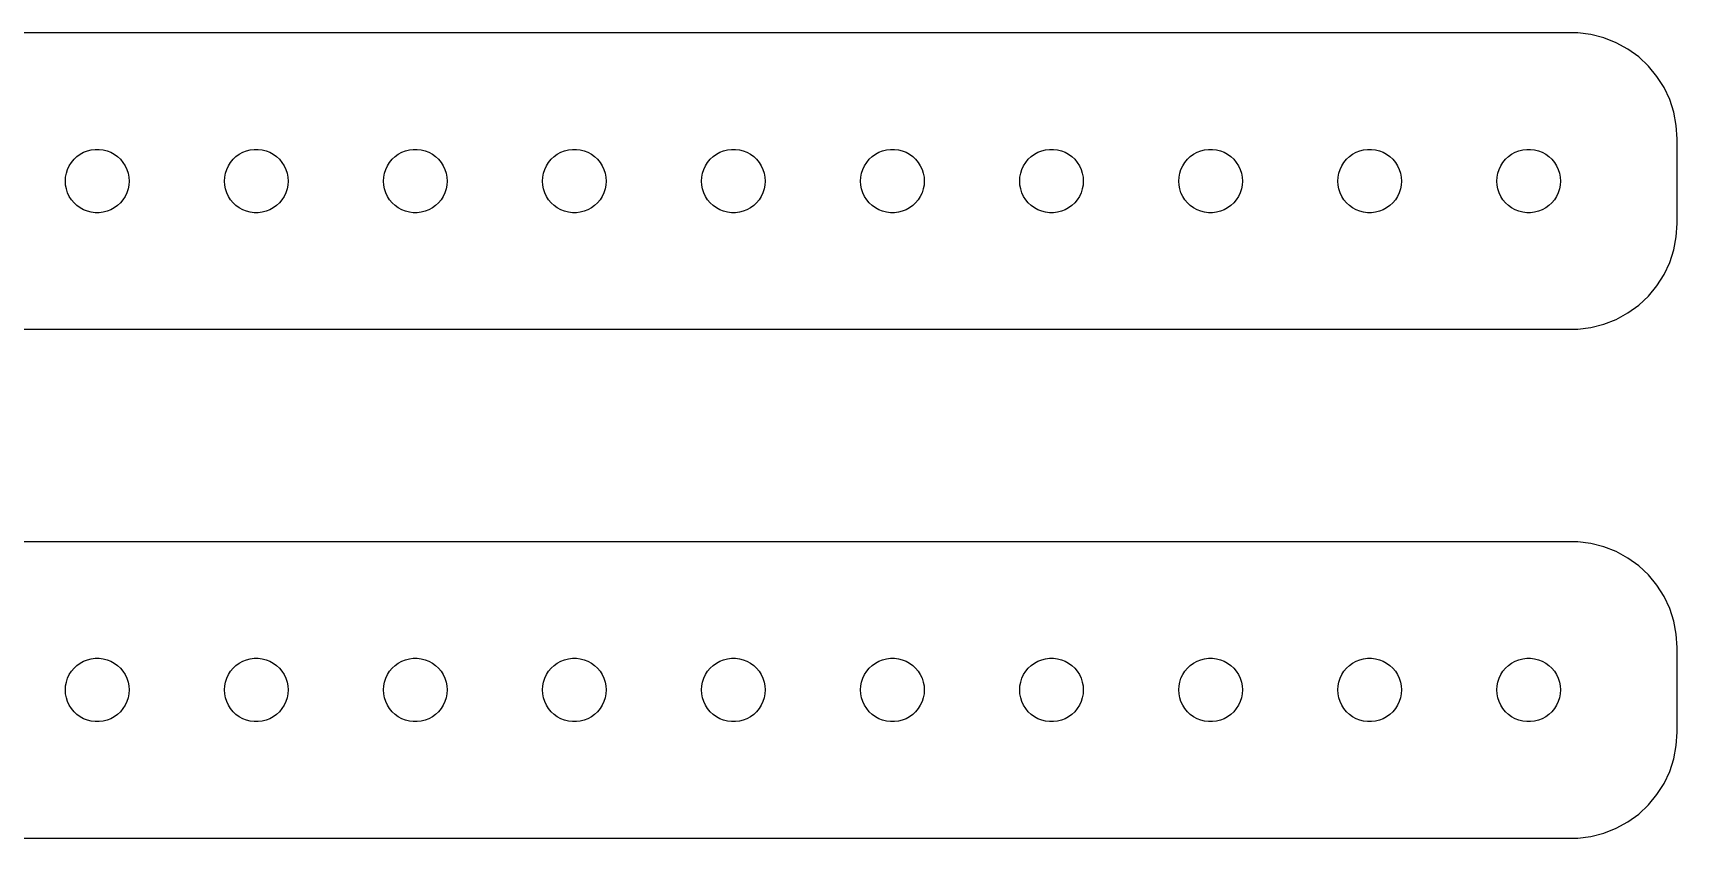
# Model space of a CAD drawing. Header units: metres. Extents: x -150 to 150, y 65 to 151.
# Drawn here: x 72 to 149.5, y 65 to 103 of the extents above; entities that cross this region are included whole.
import ezdxf

# ---------------------------------------------------------------- set-up
doc = ezdxf.new("R2010")
doc.units = ezdxf.units.M

msp = doc.modelspace()

# ---------------------------------------------------------------- linework, layer by layer
for p, q in [((144.814, 102.99), (-144.814, 102.99)), ((145.437, 102.911), (144.814, 102.99)), ((146.045, 102.755), (145.437, 102.911)), ((146.629, 102.524), (146.045, 102.755)), ((147.179, 102.222), (146.629, 102.524)), ((147.687, 101.853), (147.179, 102.222)), ((148.145, 101.423), (147.687, 101.853)), ((148.545, 100.939), (148.145, 101.423)), ((148.882, 100.409), (148.545, 100.939)), ((149.149, 99.8406), (148.882, 100.409)), ((149.343, 99.2434), (149.149, 99.8406)), ((149.461, 98.6267), (149.343, 99.2434)), ((149.5, 98), (149.461, 98.6267)), ((149.5, 94), (149.5, 98)), ((73.7865, 96.8817), (73.9065, 97.0268)), ((73.9065, 97.0268), (74.0439, 97.1558)), ((74.0439, 97.1558), (74.1963, 97.2665)), ((74.1963, 97.2665), (74.3613, 97.3572)), ((74.3613, 97.3572), (74.5365, 97.4266)), ((74.5365, 97.4266), (74.7189, 97.4734)), ((74.7189, 97.4734), (74.9058, 97.497)), ((74.9058, 97.497), (75.0942, 97.497)), ((75.0942, 97.497), (75.2811, 97.4734)), ((75.2811, 97.4734), (75.4635, 97.4266)), ((75.4635, 97.4266), (75.6387, 97.3572)), ((75.6387, 97.3572), (75.8037, 97.2665)), ((75.8037, 97.2665), (75.9561, 97.1558)), ((75.9561, 97.1558), (76.0934, 97.0268)), ((76.0934, 97.0268), (76.2135, 96.8817)), ((81.2865, 96.8817), (81.4065, 97.0268)), ((81.4065, 97.0268), (81.5439, 97.1558)), ((81.5439, 97.1558), (81.6963, 97.2665)), ((81.6963, 97.2665), (81.8613, 97.3572)), ((81.8613, 97.3572), (82.0365, 97.4266)), ((82.0365, 97.4266), (82.2189, 97.4734)), ((82.2189, 97.4734), (82.4058, 97.497)), ((82.4058, 97.497), (82.5942, 97.497)), ((82.5942, 97.497), (82.7811, 97.4734)), ((82.7811, 97.4734), (82.9635, 97.4266)), ((82.9635, 97.4266), (83.1387, 97.3572)), ((83.1387, 97.3572), (83.3037, 97.2665)), ((83.3037, 97.2665), (83.4561, 97.1558)), ((83.4561, 97.1558), (83.5934, 97.0268)), ((83.5934, 97.0268), (83.7135, 96.8817)), ((88.7865, 96.8817), (88.9065, 97.0268)), ((88.9065, 97.0268), (89.0439, 97.1558)), ((89.0439, 97.1558), (89.1963, 97.2665)), ((89.1963, 97.2665), (89.3613, 97.3572)), ((89.3613, 97.3572), (89.5365, 97.4266)), ((89.5365, 97.4266), (89.7189, 97.4734)), ((89.7189, 97.4734), (89.9058, 97.497)), ((89.9058, 97.497), (90.0942, 97.497)), ((90.0942, 97.497), (90.2811, 97.4734)), ((90.2811, 97.4734), (90.4635, 97.4266)), ((90.4635, 97.4266), (90.6387, 97.3572)), ((90.6387, 97.3572), (90.8037, 97.2665)), ((90.8037, 97.2665), (90.9561, 97.1558)), ((90.9561, 97.1558), (91.0934, 97.0268)), ((91.0934, 97.0268), (91.2135, 96.8817)), ((96.2865, 96.8817), (96.4065, 97.0268)), ((96.4065, 97.0268), (96.5439, 97.1558)), ((96.5439, 97.1558), (96.6963, 97.2665)), ((96.6963, 97.2665), (96.8613, 97.3572)), ((96.8613, 97.3572), (97.0365, 97.4266)), ((97.0365, 97.4266), (97.2189, 97.4734)), ((97.2189, 97.4734), (97.4058, 97.497)), ((97.4058, 97.497), (97.5942, 97.497)), ((97.5942, 97.497), (97.7811, 97.4734)), ((97.7811, 97.4734), (97.9635, 97.4266)), ((97.9635, 97.4266), (98.1387, 97.3572)), ((98.1387, 97.3572), (98.3037, 97.2665)), ((98.3037, 97.2665), (98.4561, 97.1558)), ((98.4561, 97.1558), (98.5934, 97.0268)), ((98.5934, 97.0268), (98.7135, 96.8817)), ((103.786, 96.8817), (103.907, 97.0268)), ((103.907, 97.0268), (104.044, 97.1558)), ((104.044, 97.1558), (104.196, 97.2665)), ((104.196, 97.2665), (104.361, 97.3572)), ((104.361, 97.3572), (104.536, 97.4266)), ((104.536, 97.4266), (104.719, 97.4734)), ((104.719, 97.4734), (104.906, 97.497)), ((104.906, 97.497), (105.094, 97.497)), ((105.094, 97.497), (105.281, 97.4734)), ((105.281, 97.4734), (105.464, 97.4266)), ((105.464, 97.4266), (105.639, 97.3572)), ((105.639, 97.3572), (105.804, 97.2665)), ((105.804, 97.2665), (105.956, 97.1558)), ((105.956, 97.1558), (106.093, 97.0268)), ((106.093, 97.0268), (106.214, 96.8817)), ((111.286, 96.8817), (111.407, 97.0268)), ((111.407, 97.0268), (111.544, 97.1558)), ((111.544, 97.1558), (111.696, 97.2665)), ((111.696, 97.2665), (111.861, 97.3572)), ((111.861, 97.3572), (112.036, 97.4266)), ((112.036, 97.4266), (112.219, 97.4734)), ((112.219, 97.4734), (112.406, 97.497)), ((112.406, 97.497), (112.594, 97.497)), ((112.594, 97.497), (112.781, 97.4734)), ((112.781, 97.4734), (112.964, 97.4266)), ((112.964, 97.4266), (113.139, 97.3572)), ((113.139, 97.3572), (113.304, 97.2665)), ((113.304, 97.2665), (113.456, 97.1558)), ((113.456, 97.1558), (113.593, 97.0268)), ((113.593, 97.0268), (113.714, 96.8817)), ((118.786, 96.8817), (118.907, 97.0268)), ((118.907, 97.0268), (119.044, 97.1558)), ((119.044, 97.1558), (119.196, 97.2665)), ((119.196, 97.2665), (119.361, 97.3572)), ((119.361, 97.3572), (119.536, 97.4266)), ((119.536, 97.4266), (119.719, 97.4734)), ((119.719, 97.4734), (119.906, 97.497)), ((119.906, 97.497), (120.094, 97.497)), ((120.094, 97.497), (120.281, 97.4734)), ((120.281, 97.4734), (120.464, 97.4266)), ((120.464, 97.4266), (120.639, 97.3572)), ((120.639, 97.3572), (120.804, 97.2665)), ((120.804, 97.2665), (120.956, 97.1558)), ((120.956, 97.1558), (121.093, 97.0268)), ((121.093, 97.0268), (121.214, 96.8817)), ((126.286, 96.8817), (126.407, 97.0268)), ((126.407, 97.0268), (126.544, 97.1558)), ((126.544, 97.1558), (126.696, 97.2665)), ((126.696, 97.2665), (126.861, 97.3572)), ((126.861, 97.3572), (127.036, 97.4266)), ((127.036, 97.4266), (127.219, 97.4734)), ((127.219, 97.4734), (127.406, 97.497)), ((127.406, 97.497), (127.594, 97.497)), ((127.594, 97.497), (127.781, 97.4734)), ((127.781, 97.4734), (127.964, 97.4266)), ((127.964, 97.4266), (128.139, 97.3572)), ((128.139, 97.3572), (128.304, 97.2665)), ((128.304, 97.2665), (128.456, 97.1558)), ((128.456, 97.1558), (128.593, 97.0268)), ((128.593, 97.0268), (128.714, 96.8817)), ((133.786, 96.8817), (133.907, 97.0268)), ((133.907, 97.0268), (134.044, 97.1558)), ((134.044, 97.1558), (134.196, 97.2665)), ((134.196, 97.2665), (134.361, 97.3572)), ((134.361, 97.3572), (134.536, 97.4266)), ((134.536, 97.4266), (134.719, 97.4734)), ((134.719, 97.4734), (134.906, 97.497)), ((134.906, 97.497), (135.094, 97.497)), ((135.094, 97.497), (135.281, 97.4734)), ((135.281, 97.4734), (135.464, 97.4266)), ((135.464, 97.4266), (135.639, 97.3572)), ((135.639, 97.3572), (135.804, 97.2665)), ((135.804, 97.2665), (135.956, 97.1558)), ((135.956, 97.1558), (136.093, 97.0268)), ((136.093, 97.0268), (136.214, 96.8817)), ((141.286, 96.8817), (141.407, 97.0268)), ((141.407, 97.0268), (141.544, 97.1558)), ((141.544, 97.1558), (141.696, 97.2665)), ((141.696, 97.2665), (141.861, 97.3572)), ((141.861, 97.3572), (142.036, 97.4266)), ((142.036, 97.4266), (142.219, 97.4734)), ((142.219, 97.4734), (142.406, 97.497)), ((142.406, 97.497), (142.594, 97.497)), ((142.594, 97.497), (142.781, 97.4734)), ((142.781, 97.4734), (142.964, 97.4266)), ((142.964, 97.4266), (143.139, 97.3572)), ((143.139, 97.3572), (143.304, 97.2665)), ((143.304, 97.2665), (143.456, 97.1558)), ((143.456, 97.1558), (143.593, 97.0268)), ((143.593, 97.0268), (143.714, 96.8817)), ((73.5, 96), (73.5118, 96.188)), ((73.5118, 96.188), (73.5471, 96.373)), ((73.5471, 96.373), (73.6053, 96.5522)), ((73.6053, 96.5522), (73.6855, 96.7226)), ((73.6855, 96.7226), (73.7865, 96.8817)), ((76.2135, 96.8817), (76.3145, 96.7226)), ((76.3145, 96.7226), (76.3947, 96.5522)), ((76.3947, 96.5522), (76.4529, 96.373)), ((76.4529, 96.373), (76.4882, 96.188)), ((76.4882, 96.188), (76.5, 96)), ((81, 96), (81.0118, 96.188)), ((81.0118, 96.188), (81.0471, 96.373)), ((81.0471, 96.373), (81.1053, 96.5522)), ((81.1053, 96.5522), (81.1855, 96.7226)), ((81.1855, 96.7226), (81.2865, 96.8817)), ((83.7135, 96.8817), (83.8145, 96.7226)), ((83.8145, 96.7226), (83.8947, 96.5522)), ((83.8947, 96.5522), (83.9529, 96.373)), ((83.9529, 96.373), (83.9882, 96.188)), ((83.9882, 96.188), (84, 96)), ((88.5, 96), (88.5118, 96.188)), ((88.5118, 96.188), (88.5471, 96.373)), ((88.5471, 96.373), (88.6053, 96.5522)), ((88.6053, 96.5522), (88.6855, 96.7226)), ((88.6855, 96.7226), (88.7865, 96.8817)), ((91.2135, 96.8817), (91.3145, 96.7226)), ((91.3145, 96.7226), (91.3947, 96.5522)), ((91.3947, 96.5522), (91.4529, 96.373)), ((91.4529, 96.373), (91.4882, 96.188)), ((91.4882, 96.188), (91.5, 96)), ((96, 96), (96.0118, 96.188)), ((96.0118, 96.188), (96.0471, 96.373)), ((96.0471, 96.373), (96.1053, 96.5522)), ((96.1053, 96.5522), (96.1855, 96.7226)), ((96.1855, 96.7226), (96.2865, 96.8817)), ((98.7135, 96.8817), (98.8145, 96.7226)), ((98.8145, 96.7226), (98.8947, 96.5522)), ((98.8947, 96.5522), (98.9529, 96.373)), ((98.9529, 96.373), (98.9882, 96.188)), ((98.9882, 96.188), (99, 96)), ((103.5, 96), (103.512, 96.188)), ((103.512, 96.188), (103.547, 96.373)), ((103.547, 96.373), (103.605, 96.5522)), ((103.605, 96.5522), (103.686, 96.7226)), ((103.686, 96.7226), (103.786, 96.8817)), ((106.214, 96.8817), (106.314, 96.7226)), ((106.314, 96.7226), (106.395, 96.5522)), ((106.395, 96.5522), (106.453, 96.373)), ((106.453, 96.373), (106.488, 96.188)), ((106.488, 96.188), (106.5, 96)), ((111, 96), (111.012, 96.188)), ((111.012, 96.188), (111.047, 96.373)), ((111.047, 96.373), (111.105, 96.5522)), ((111.105, 96.5522), (111.186, 96.7226)), ((111.186, 96.7226), (111.286, 96.8817)), ((113.714, 96.8817), (113.814, 96.7226)), ((113.814, 96.7226), (113.895, 96.5522)), ((113.895, 96.5522), (113.953, 96.373)), ((113.953, 96.373), (113.988, 96.188)), ((113.988, 96.188), (114, 96)), ((118.5, 96), (118.512, 96.188)), ((118.512, 96.188), (118.547, 96.373)), ((118.547, 96.373), (118.605, 96.5522)), ((118.605, 96.5522), (118.686, 96.7226)), ((118.686, 96.7226), (118.786, 96.8817)), ((121.214, 96.8817), (121.314, 96.7226)), ((121.314, 96.7226), (121.395, 96.5522)), ((121.395, 96.5522), (121.453, 96.373)), ((121.453, 96.373), (121.488, 96.188)), ((121.488, 96.188), (121.5, 96)), ((126, 96), (126.012, 96.188)), ((126.012, 96.188), (126.047, 96.373)), ((126.047, 96.373), (126.105, 96.5522)), ((126.105, 96.5522), (126.186, 96.7226)), ((126.186, 96.7226), (126.286, 96.8817)), ((128.714, 96.8817), (128.814, 96.7226)), ((128.814, 96.7226), (128.895, 96.5522)), ((128.895, 96.5522), (128.953, 96.373)), ((128.953, 96.373), (128.988, 96.188)), ((128.988, 96.188), (129, 96)), ((133.5, 96), (133.512, 96.188)), ((133.512, 96.188), (133.547, 96.373)), ((133.547, 96.373), (133.605, 96.5522)), ((133.605, 96.5522), (133.686, 96.7226)), ((133.686, 96.7226), (133.786, 96.8817)), ((136.214, 96.8817), (136.314, 96.7226)), ((136.314, 96.7226), (136.395, 96.5522)), ((136.395, 96.5522), (136.453, 96.373)), ((136.453, 96.373), (136.488, 96.188)), ((136.488, 96.188), (136.5, 96)), ((141, 96), (141.012, 96.188)), ((141.012, 96.188), (141.047, 96.373)), ((141.047, 96.373), (141.105, 96.5522)), ((141.105, 96.5522), (141.186, 96.7226)), ((141.186, 96.7226), (141.286, 96.8817)), ((143.714, 96.8817), (143.814, 96.7226)), ((143.814, 96.7226), (143.895, 96.5522)), ((143.895, 96.5522), (143.953, 96.373)), ((143.953, 96.373), (143.988, 96.188)), ((143.988, 96.188), (144, 96)), ((73.5118, 95.812), (73.5, 96)), ((73.5471, 95.627), (73.5118, 95.812)), ((73.6053, 95.4478), (73.5471, 95.627)), ((73.6855, 95.2774), (73.6053, 95.4478)), ((76.3947, 95.4478), (76.3145, 95.2774)), ((76.4529, 95.627), (76.3947, 95.4478)), ((76.4882, 95.812), (76.4529, 95.627)), ((76.5, 96), (76.4882, 95.812)), ((81.0118, 95.812), (81, 96)), ((81.0471, 95.627), (81.0118, 95.812)), ((81.1053, 95.4478), (81.0471, 95.627)), ((81.1855, 95.2774), (81.1053, 95.4478)), ((83.8947, 95.4478), (83.8145, 95.2774)), ((83.9529, 95.627), (83.8947, 95.4478)), ((83.9882, 95.812), (83.9529, 95.627)), ((84, 96), (83.9882, 95.812)), ((88.5118, 95.812), (88.5, 96)), ((88.5471, 95.627), (88.5118, 95.812)), ((88.6053, 95.4478), (88.5471, 95.627)), ((88.6855, 95.2774), (88.6053, 95.4478)), ((91.3947, 95.4478), (91.3145, 95.2774)), ((91.4529, 95.627), (91.3947, 95.4478)), ((91.4882, 95.812), (91.4529, 95.627)), ((91.5, 96), (91.4882, 95.812)), ((96.0118, 95.812), (96, 96)), ((96.0471, 95.627), (96.0118, 95.812)), ((96.1053, 95.4478), (96.0471, 95.627)), ((96.1855, 95.2774), (96.1053, 95.4478)), ((98.8947, 95.4478), (98.8145, 95.2774)), ((98.9529, 95.627), (98.8947, 95.4478)), ((98.9882, 95.812), (98.9529, 95.627)), ((99, 96), (98.9882, 95.812)), ((103.512, 95.812), (103.5, 96)), ((103.547, 95.627), (103.512, 95.812)), ((103.605, 95.4478), (103.547, 95.627)), ((103.686, 95.2774), (103.605, 95.4478)), ((106.395, 95.4478), (106.314, 95.2774)), ((106.453, 95.627), (106.395, 95.4478)), ((106.488, 95.812), (106.453, 95.627)), ((106.5, 96), (106.488, 95.812)), ((111.012, 95.812), (111, 96)), ((111.047, 95.627), (111.012, 95.812)), ((111.105, 95.4478), (111.047, 95.627)), ((111.186, 95.2774), (111.105, 95.4478)), ((113.895, 95.4478), (113.814, 95.2774)), ((113.953, 95.627), (113.895, 95.4478)), ((113.988, 95.812), (113.953, 95.627)), ((114, 96), (113.988, 95.812)), ((118.512, 95.812), (118.5, 96)), ((118.547, 95.627), (118.512, 95.812)), ((118.605, 95.4478), (118.547, 95.627)), ((118.686, 95.2774), (118.605, 95.4478)), ((121.395, 95.4478), (121.314, 95.2774)), ((121.453, 95.627), (121.395, 95.4478)), ((121.488, 95.812), (121.453, 95.627)), ((121.5, 96), (121.488, 95.812)), ((126.012, 95.812), (126, 96)), ((126.047, 95.627), (126.012, 95.812)), ((126.105, 95.4478), (126.047, 95.627)), ((126.186, 95.2774), (126.105, 95.4478)), ((128.895, 95.4478), (128.814, 95.2774)), ((128.953, 95.627), (128.895, 95.4478)), ((128.988, 95.812), (128.953, 95.627)), ((129, 96), (128.988, 95.812)), ((133.512, 95.812), (133.5, 96)), ((133.547, 95.627), (133.512, 95.812)), ((133.605, 95.4478), (133.547, 95.627)), ((133.686, 95.2774), (133.605, 95.4478)), ((136.395, 95.4478), (136.314, 95.2774)), ((136.453, 95.627), (136.395, 95.4478)), ((136.488, 95.812), (136.453, 95.627)), ((136.5, 96), (136.488, 95.812)), ((141.012, 95.812), (141, 96)), ((141.047, 95.627), (141.012, 95.812)), ((141.105, 95.4478), (141.047, 95.627)), ((141.186, 95.2774), (141.105, 95.4478)), ((143.895, 95.4478), (143.814, 95.2774)), ((143.953, 95.627), (143.895, 95.4478)), ((143.988, 95.812), (143.953, 95.627)), ((144, 96), (143.988, 95.812)), ((73.7865, 95.1183), (73.6855, 95.2774)), ((73.9065, 94.9732), (73.7865, 95.1183)), ((74.0439, 94.8442), (73.9065, 94.9732)), ((74.1963, 94.7335), (74.0439, 94.8442)), ((74.3613, 94.6428), (74.1963, 94.7335)), ((74.5365, 94.5734), (74.3613, 94.6428)), ((75.6387, 94.6428), (75.4635, 94.5734)), ((75.8037, 94.7335), (75.6387, 94.6428)), ((75.9561, 94.8442), (75.8037, 94.7335)), ((76.0934, 94.9732), (75.9561, 94.8442)), ((76.2135, 95.1183), (76.0934, 94.9732)), ((76.3145, 95.2774), (76.2135, 95.1183)), ((81.2865, 95.1183), (81.1855, 95.2774)), ((81.4065, 94.9732), (81.2865, 95.1183)), ((81.5439, 94.8442), (81.4065, 94.9732)), ((81.6963, 94.7335), (81.5439, 94.8442)), ((81.8613, 94.6428), (81.6963, 94.7335)), ((82.0365, 94.5734), (81.8613, 94.6428)), ((83.1387, 94.6428), (82.9635, 94.5734)), ((83.3037, 94.7335), (83.1387, 94.6428)), ((83.4561, 94.8442), (83.3037, 94.7335)), ((83.5934, 94.9732), (83.4561, 94.8442)), ((83.7135, 95.1183), (83.5934, 94.9732)), ((83.8145, 95.2774), (83.7135, 95.1183)), ((88.7865, 95.1183), (88.6855, 95.2774)), ((88.9065, 94.9732), (88.7865, 95.1183)), ((89.0439, 94.8442), (88.9065, 94.9732)), ((89.1963, 94.7335), (89.0439, 94.8442)), ((89.3613, 94.6428), (89.1963, 94.7335)), ((89.5365, 94.5734), (89.3613, 94.6428)), ((90.6387, 94.6428), (90.4635, 94.5734)), ((90.8037, 94.7335), (90.6387, 94.6428)), ((90.9561, 94.8442), (90.8037, 94.7335)), ((91.0934, 94.9732), (90.9561, 94.8442)), ((91.2135, 95.1183), (91.0934, 94.9732)), ((91.3145, 95.2774), (91.2135, 95.1183)), ((96.2865, 95.1183), (96.1855, 95.2774)), ((96.4065, 94.9732), (96.2865, 95.1183)), ((96.5439, 94.8442), (96.4065, 94.9732)), ((96.6963, 94.7335), (96.5439, 94.8442)), ((96.8613, 94.6428), (96.6963, 94.7335)), ((97.0365, 94.5734), (96.8613, 94.6428)), ((98.1387, 94.6428), (97.9635, 94.5734)), ((98.3037, 94.7335), (98.1387, 94.6428)), ((98.4561, 94.8442), (98.3037, 94.7335)), ((98.5934, 94.9732), (98.4561, 94.8442)), ((98.7135, 95.1183), (98.5934, 94.9732)), ((98.8145, 95.2774), (98.7135, 95.1183)), ((103.786, 95.1183), (103.686, 95.2774)), ((103.907, 94.9732), (103.786, 95.1183)), ((104.044, 94.8442), (103.907, 94.9732)), ((104.196, 94.7335), (104.044, 94.8442)), ((104.361, 94.6428), (104.196, 94.7335)), ((104.536, 94.5734), (104.361, 94.6428)), ((105.639, 94.6428), (105.464, 94.5734)), ((105.804, 94.7335), (105.639, 94.6428)), ((105.956, 94.8442), (105.804, 94.7335)), ((106.093, 94.9732), (105.956, 94.8442)), ((106.214, 95.1183), (106.093, 94.9732)), ((106.314, 95.2774), (106.214, 95.1183)), ((111.286, 95.1183), (111.186, 95.2774)), ((111.407, 94.9732), (111.286, 95.1183)), ((111.544, 94.8442), (111.407, 94.9732)), ((111.696, 94.7335), (111.544, 94.8442)), ((111.861, 94.6428), (111.696, 94.7335)), ((112.036, 94.5734), (111.861, 94.6428)), ((113.139, 94.6428), (112.964, 94.5734)), ((113.304, 94.7335), (113.139, 94.6428)), ((113.456, 94.8442), (113.304, 94.7335)), ((113.593, 94.9732), (113.456, 94.8442)), ((113.714, 95.1183), (113.593, 94.9732)), ((113.814, 95.2774), (113.714, 95.1183)), ((118.786, 95.1183), (118.686, 95.2774)), ((118.907, 94.9732), (118.786, 95.1183)), ((119.044, 94.8442), (118.907, 94.9732)), ((119.196, 94.7335), (119.044, 94.8442)), ((119.361, 94.6428), (119.196, 94.7335)), ((119.536, 94.5734), (119.361, 94.6428)), ((120.639, 94.6428), (120.464, 94.5734)), ((120.804, 94.7335), (120.639, 94.6428)), ((120.956, 94.8442), (120.804, 94.7335)), ((121.093, 94.9732), (120.956, 94.8442)), ((121.214, 95.1183), (121.093, 94.9732)), ((121.314, 95.2774), (121.214, 95.1183)), ((126.286, 95.1183), (126.186, 95.2774)), ((126.407, 94.9732), (126.286, 95.1183)), ((126.544, 94.8442), (126.407, 94.9732)), ((126.696, 94.7335), (126.544, 94.8442)), ((126.861, 94.6428), (126.696, 94.7335)), ((127.036, 94.5734), (126.861, 94.6428)), ((128.139, 94.6428), (127.964, 94.5734)), ((128.304, 94.7335), (128.139, 94.6428)), ((128.456, 94.8442), (128.304, 94.7335)), ((128.593, 94.9732), (128.456, 94.8442)), ((128.714, 95.1183), (128.593, 94.9732)), ((128.814, 95.2774), (128.714, 95.1183)), ((133.786, 95.1183), (133.686, 95.2774)), ((133.907, 94.9732), (133.786, 95.1183)), ((134.044, 94.8442), (133.907, 94.9732)), ((134.196, 94.7335), (134.044, 94.8442)), ((134.361, 94.6428), (134.196, 94.7335)), ((134.536, 94.5734), (134.361, 94.6428)), ((135.639, 94.6428), (135.464, 94.5734)), ((135.804, 94.7335), (135.639, 94.6428)), ((135.956, 94.8442), (135.804, 94.7335)), ((136.093, 94.9732), (135.956, 94.8442)), ((136.214, 95.1183), (136.093, 94.9732)), ((136.314, 95.2774), (136.214, 95.1183)), ((141.286, 95.1183), (141.186, 95.2774)), ((141.407, 94.9732), (141.286, 95.1183)), ((141.544, 94.8442), (141.407, 94.9732)), ((141.696, 94.7335), (141.544, 94.8442)), ((141.861, 94.6428), (141.696, 94.7335)), ((142.036, 94.5734), (141.861, 94.6428)), ((143.139, 94.6428), (142.964, 94.5734)), ((143.304, 94.7335), (143.139, 94.6428)), ((143.456, 94.8442), (143.304, 94.7335)), ((143.593, 94.9732), (143.456, 94.8442)), ((143.714, 95.1183), (143.593, 94.9732)), ((143.814, 95.2774), (143.714, 95.1183)), ((74.7189, 94.5266), (74.5365, 94.5734)), ((74.9058, 94.503), (74.7189, 94.5266)), ((75.0942, 94.503), (74.9058, 94.503)), ((75.2811, 94.5266), (75.0942, 94.503)), ((75.4635, 94.5734), (75.2811, 94.5266)), ((82.2189, 94.5266), (82.0365, 94.5734)), ((82.4058, 94.503), (82.2189, 94.5266)), ((82.5942, 94.503), (82.4058, 94.503)), ((82.7811, 94.5266), (82.5942, 94.503)), ((82.9635, 94.5734), (82.7811, 94.5266)), ((89.7189, 94.5266), (89.5365, 94.5734)), ((89.9058, 94.503), (89.7189, 94.5266)), ((90.0942, 94.503), (89.9058, 94.503)), ((90.2811, 94.5266), (90.0942, 94.503)), ((90.4635, 94.5734), (90.2811, 94.5266)), ((97.2189, 94.5266), (97.0365, 94.5734)), ((97.4058, 94.503), (97.2189, 94.5266)), ((97.5942, 94.503), (97.4058, 94.503)), ((97.7811, 94.5266), (97.5942, 94.503)), ((97.9635, 94.5734), (97.7811, 94.5266)), ((104.719, 94.5266), (104.536, 94.5734)), ((104.906, 94.503), (104.719, 94.5266)), ((105.094, 94.503), (104.906, 94.503)), ((105.281, 94.5266), (105.094, 94.503)), ((105.464, 94.5734), (105.281, 94.5266)), ((112.219, 94.5266), (112.036, 94.5734)), ((112.406, 94.503), (112.219, 94.5266)), ((112.594, 94.503), (112.406, 94.503)), ((112.781, 94.5266), (112.594, 94.503)), ((112.964, 94.5734), (112.781, 94.5266)), ((119.719, 94.5266), (119.536, 94.5734)), ((119.906, 94.503), (119.719, 94.5266)), ((120.094, 94.503), (119.906, 94.503)), ((120.281, 94.5266), (120.094, 94.503)), ((120.464, 94.5734), (120.281, 94.5266)), ((127.219, 94.5266), (127.036, 94.5734)), ((127.406, 94.503), (127.219, 94.5266)), ((127.594, 94.503), (127.406, 94.503)), ((127.781, 94.5266), (127.594, 94.503)), ((127.964, 94.5734), (127.781, 94.5266)), ((134.719, 94.5266), (134.536, 94.5734)), ((134.906, 94.503), (134.719, 94.5266)), ((135.094, 94.503), (134.906, 94.503)), ((135.281, 94.5266), (135.094, 94.503)), ((135.464, 94.5734), (135.281, 94.5266)), ((142.219, 94.5266), (142.036, 94.5734)), ((142.406, 94.503), (142.219, 94.5266)), ((142.594, 94.503), (142.406, 94.503)), ((142.781, 94.5266), (142.594, 94.503)), ((142.964, 94.5734), (142.781, 94.5266)), ((149.461, 93.3733), (149.5, 94)), ((149.343, 92.7566), (149.461, 93.3733)), ((149.149, 92.1594), (149.343, 92.7566)), ((148.545, 91.0611), (148.882, 91.5912)), ((148.882, 91.5912), (149.149, 92.1594)), ((148.145, 90.5773), (148.545, 91.0611)), ((147.179, 89.7784), (147.687, 90.1474)), ((147.687, 90.1474), (148.145, 90.5773)), ((145.437, 89.0886), (146.045, 89.2447)), ((146.045, 89.2447), (146.629, 89.4759)), ((146.629, 89.4759), (147.179, 89.7784)), ((-144.814, 89.0099), (144.814, 89.0099)), ((144.814, 89.0099), (145.437, 89.0886)), ((144.814, 78.9901), (-144.814, 78.9901)), ((145.437, 78.9114), (144.814, 78.9901)), ((146.045, 78.7553), (145.437, 78.9114)), ((146.629, 78.5241), (146.045, 78.7553)), ((147.179, 78.2216), (146.629, 78.5241)), ((147.687, 77.8526), (147.179, 78.2216)), ((148.145, 77.4227), (147.687, 77.8526)), ((148.545, 76.9389), (148.145, 77.4227)), ((148.882, 76.4088), (148.545, 76.9389)), ((149.149, 75.8406), (148.882, 76.4088)), ((149.343, 75.2434), (149.149, 75.8406)), ((149.461, 74.6267), (149.343, 75.2434)), ((149.5, 74), (149.461, 74.6267)), ((149.5, 70), (149.5, 74)), ((73.6855, 72.7226), (73.7865, 72.8817)), ((73.7865, 72.8817), (73.9065, 73.0268)), ((73.9065, 73.0268), (74.0439, 73.1558)), ((74.0439, 73.1558), (74.1963, 73.2665)), ((74.1963, 73.2665), (74.3613, 73.3572)), ((74.3613, 73.3572), (74.5365, 73.4266)), ((74.5365, 73.4266), (74.7189, 73.4734)), ((74.7189, 73.4734), (74.9058, 73.497)), ((74.9058, 73.497), (75.0942, 73.497)), ((75.0942, 73.497), (75.2811, 73.4734)), ((75.2811, 73.4734), (75.4635, 73.4266)), ((75.4635, 73.4266), (75.6387, 73.3572)), ((75.6387, 73.3572), (75.8037, 73.2665)), ((75.8037, 73.2665), (75.9561, 73.1558)), ((75.9561, 73.1558), (76.0934, 73.0268)), ((76.0934, 73.0268), (76.2135, 72.8817)), ((76.2135, 72.8817), (76.3145, 72.7226)), ((81.1855, 72.7226), (81.2865, 72.8817)), ((81.2865, 72.8817), (81.4065, 73.0268)), ((81.4065, 73.0268), (81.5439, 73.1558)), ((81.5439, 73.1558), (81.6963, 73.2665)), ((81.6963, 73.2665), (81.8613, 73.3572)), ((81.8613, 73.3572), (82.0365, 73.4266)), ((82.0365, 73.4266), (82.2189, 73.4734)), ((82.2189, 73.4734), (82.4058, 73.497)), ((82.4058, 73.497), (82.5942, 73.497)), ((82.5942, 73.497), (82.7811, 73.4734)), ((82.7811, 73.4734), (82.9635, 73.4266)), ((82.9635, 73.4266), (83.1387, 73.3572)), ((83.1387, 73.3572), (83.3037, 73.2665)), ((83.3037, 73.2665), (83.4561, 73.1558)), ((83.4561, 73.1558), (83.5934, 73.0268)), ((83.5934, 73.0268), (83.7135, 72.8817)), ((83.7135, 72.8817), (83.8145, 72.7226)), ((88.6855, 72.7226), (88.7865, 72.8817)), ((88.7865, 72.8817), (88.9065, 73.0268)), ((88.9065, 73.0268), (89.0439, 73.1558)), ((89.0439, 73.1558), (89.1963, 73.2665)), ((89.1963, 73.2665), (89.3613, 73.3572)), ((89.3613, 73.3572), (89.5365, 73.4266)), ((89.5365, 73.4266), (89.7189, 73.4734)), ((89.7189, 73.4734), (89.9058, 73.497)), ((89.9058, 73.497), (90.0942, 73.497)), ((90.0942, 73.497), (90.2811, 73.4734)), ((90.2811, 73.4734), (90.4635, 73.4266)), ((90.4635, 73.4266), (90.6387, 73.3572)), ((90.6387, 73.3572), (90.8037, 73.2665)), ((90.8037, 73.2665), (90.9561, 73.1558)), ((90.9561, 73.1558), (91.0934, 73.0268)), ((91.0934, 73.0268), (91.2135, 72.8817)), ((91.2135, 72.8817), (91.3145, 72.7226)), ((96.1855, 72.7226), (96.2865, 72.8817)), ((96.2865, 72.8817), (96.4065, 73.0268)), ((96.4065, 73.0268), (96.5439, 73.1558)), ((96.5439, 73.1558), (96.6963, 73.2665)), ((96.6963, 73.2665), (96.8613, 73.3572)), ((96.8613, 73.3572), (97.0365, 73.4266)), ((97.0365, 73.4266), (97.2189, 73.4734)), ((97.2189, 73.4734), (97.4058, 73.497)), ((97.4058, 73.497), (97.5942, 73.497)), ((97.5942, 73.497), (97.7811, 73.4734)), ((97.7811, 73.4734), (97.9635, 73.4266)), ((97.9635, 73.4266), (98.1387, 73.3572)), ((98.1387, 73.3572), (98.3037, 73.2665)), ((98.3037, 73.2665), (98.4561, 73.1558)), ((98.4561, 73.1558), (98.5934, 73.0268)), ((98.5934, 73.0268), (98.7135, 72.8817)), ((98.7135, 72.8817), (98.8145, 72.7226)), ((103.686, 72.7226), (103.786, 72.8817)), ((103.786, 72.8817), (103.907, 73.0268)), ((103.907, 73.0268), (104.044, 73.1558)), ((104.044, 73.1558), (104.196, 73.2665)), ((104.196, 73.2665), (104.361, 73.3572)), ((104.361, 73.3572), (104.536, 73.4266)), ((104.536, 73.4266), (104.719, 73.4734)), ((104.719, 73.4734), (104.906, 73.497)), ((104.906, 73.497), (105.094, 73.497)), ((105.094, 73.497), (105.281, 73.4734)), ((105.281, 73.4734), (105.464, 73.4266)), ((105.464, 73.4266), (105.639, 73.3572)), ((105.639, 73.3572), (105.804, 73.2665)), ((105.804, 73.2665), (105.956, 73.1558)), ((105.956, 73.1558), (106.093, 73.0268)), ((106.093, 73.0268), (106.214, 72.8817)), ((106.214, 72.8817), (106.314, 72.7226)), ((111.186, 72.7226), (111.286, 72.8817)), ((111.286, 72.8817), (111.407, 73.0268)), ((111.407, 73.0268), (111.544, 73.1558)), ((111.544, 73.1558), (111.696, 73.2665)), ((111.696, 73.2665), (111.861, 73.3572)), ((111.861, 73.3572), (112.036, 73.4266)), ((112.036, 73.4266), (112.219, 73.4734)), ((112.219, 73.4734), (112.406, 73.497)), ((112.406, 73.497), (112.594, 73.497)), ((112.594, 73.497), (112.781, 73.4734)), ((112.781, 73.4734), (112.964, 73.4266)), ((112.964, 73.4266), (113.139, 73.3572)), ((113.139, 73.3572), (113.304, 73.2665)), ((113.304, 73.2665), (113.456, 73.1558)), ((113.456, 73.1558), (113.593, 73.0268)), ((113.593, 73.0268), (113.714, 72.8817)), ((113.714, 72.8817), (113.814, 72.7226)), ((118.686, 72.7226), (118.786, 72.8817)), ((118.786, 72.8817), (118.907, 73.0268)), ((118.907, 73.0268), (119.044, 73.1558)), ((119.044, 73.1558), (119.196, 73.2665)), ((119.196, 73.2665), (119.361, 73.3572)), ((119.361, 73.3572), (119.536, 73.4266)), ((119.536, 73.4266), (119.719, 73.4734)), ((119.719, 73.4734), (119.906, 73.497)), ((119.906, 73.497), (120.094, 73.497)), ((120.094, 73.497), (120.281, 73.4734)), ((120.281, 73.4734), (120.464, 73.4266)), ((120.464, 73.4266), (120.639, 73.3572)), ((120.639, 73.3572), (120.804, 73.2665)), ((120.804, 73.2665), (120.956, 73.1558)), ((120.956, 73.1558), (121.093, 73.0268)), ((121.093, 73.0268), (121.214, 72.8817)), ((121.214, 72.8817), (121.314, 72.7226)), ((126.186, 72.7226), (126.286, 72.8817)), ((126.286, 72.8817), (126.407, 73.0268)), ((126.407, 73.0268), (126.544, 73.1558)), ((126.544, 73.1558), (126.696, 73.2665)), ((126.696, 73.2665), (126.861, 73.3572)), ((126.861, 73.3572), (127.036, 73.4266)), ((127.036, 73.4266), (127.219, 73.4734)), ((127.219, 73.4734), (127.406, 73.497)), ((127.406, 73.497), (127.594, 73.497)), ((127.594, 73.497), (127.781, 73.4734)), ((127.781, 73.4734), (127.964, 73.4266)), ((127.964, 73.4266), (128.139, 73.3572)), ((128.139, 73.3572), (128.304, 73.2665)), ((128.304, 73.2665), (128.456, 73.1558)), ((128.456, 73.1558), (128.593, 73.0268)), ((128.593, 73.0268), (128.714, 72.8817)), ((128.714, 72.8817), (128.814, 72.7226)), ((133.686, 72.7226), (133.786, 72.8817)), ((133.786, 72.8817), (133.907, 73.0268)), ((133.907, 73.0268), (134.044, 73.1558)), ((134.044, 73.1558), (134.196, 73.2665)), ((134.196, 73.2665), (134.361, 73.3572)), ((134.361, 73.3572), (134.536, 73.4266)), ((134.536, 73.4266), (134.719, 73.4734)), ((134.719, 73.4734), (134.906, 73.497)), ((134.906, 73.497), (135.094, 73.497)), ((135.094, 73.497), (135.281, 73.4734)), ((135.281, 73.4734), (135.464, 73.4266)), ((135.464, 73.4266), (135.639, 73.3572)), ((135.639, 73.3572), (135.804, 73.2665)), ((135.804, 73.2665), (135.956, 73.1558)), ((135.956, 73.1558), (136.093, 73.0268)), ((136.093, 73.0268), (136.214, 72.8817)), ((136.214, 72.8817), (136.314, 72.7226)), ((141.186, 72.7226), (141.286, 72.8817)), ((141.286, 72.8817), (141.407, 73.0268)), ((141.407, 73.0268), (141.544, 73.1558)), ((141.544, 73.1558), (141.696, 73.2665)), ((141.696, 73.2665), (141.861, 73.3572)), ((141.861, 73.3572), (142.036, 73.4266)), ((142.036, 73.4266), (142.219, 73.4734)), ((142.219, 73.4734), (142.406, 73.497)), ((142.406, 73.497), (142.594, 73.497)), ((142.594, 73.497), (142.781, 73.4734)), ((142.781, 73.4734), (142.964, 73.4266)), ((142.964, 73.4266), (143.139, 73.3572)), ((143.139, 73.3572), (143.304, 73.2665)), ((143.304, 73.2665), (143.456, 73.1558)), ((143.456, 73.1558), (143.593, 73.0268)), ((143.593, 73.0268), (143.714, 72.8817)), ((143.714, 72.8817), (143.814, 72.7226)), ((73.5, 72), (73.5118, 72.188)), ((73.5118, 72.188), (73.5471, 72.373)), ((73.5471, 72.373), (73.6053, 72.5522)), ((73.6053, 72.5522), (73.6855, 72.7226)), ((76.3145, 72.7226), (76.3947, 72.5522)), ((76.3947, 72.5522), (76.4529, 72.373)), ((76.4529, 72.373), (76.4882, 72.188)), ((76.4882, 72.188), (76.5, 72)), ((81, 72), (81.0118, 72.188)), ((81.0118, 72.188), (81.0471, 72.373)), ((81.0471, 72.373), (81.1053, 72.5522)), ((81.1053, 72.5522), (81.1855, 72.7226)), ((83.8145, 72.7226), (83.8947, 72.5522)), ((83.8947, 72.5522), (83.9529, 72.373)), ((83.9529, 72.373), (83.9882, 72.188)), ((83.9882, 72.188), (84, 72)), ((88.5, 72), (88.5118, 72.188)), ((88.5118, 72.188), (88.5471, 72.373)), ((88.5471, 72.373), (88.6053, 72.5522)), ((88.6053, 72.5522), (88.6855, 72.7226)), ((91.3145, 72.7226), (91.3947, 72.5522)), ((91.3947, 72.5522), (91.4529, 72.373)), ((91.4529, 72.373), (91.4882, 72.188)), ((91.4882, 72.188), (91.5, 72)), ((96, 72), (96.0118, 72.188)), ((96.0118, 72.188), (96.0471, 72.373)), ((96.0471, 72.373), (96.1053, 72.5522)), ((96.1053, 72.5522), (96.1855, 72.7226)), ((98.8145, 72.7226), (98.8947, 72.5522)), ((98.8947, 72.5522), (98.9529, 72.373)), ((98.9529, 72.373), (98.9882, 72.188)), ((98.9882, 72.188), (99, 72)), ((103.5, 72), (103.512, 72.188)), ((103.512, 72.188), (103.547, 72.373)), ((103.547, 72.373), (103.605, 72.5522)), ((103.605, 72.5522), (103.686, 72.7226)), ((106.314, 72.7226), (106.395, 72.5522)), ((106.395, 72.5522), (106.453, 72.373)), ((106.453, 72.373), (106.488, 72.188)), ((106.488, 72.188), (106.5, 72)), ((111, 72), (111.012, 72.188)), ((111.012, 72.188), (111.047, 72.373)), ((111.047, 72.373), (111.105, 72.5522)), ((111.105, 72.5522), (111.186, 72.7226)), ((113.814, 72.7226), (113.895, 72.5522)), ((113.895, 72.5522), (113.953, 72.373)), ((113.953, 72.373), (113.988, 72.188)), ((113.988, 72.188), (114, 72)), ((118.5, 72), (118.512, 72.188)), ((118.512, 72.188), (118.547, 72.373)), ((118.547, 72.373), (118.605, 72.5522)), ((118.605, 72.5522), (118.686, 72.7226)), ((121.314, 72.7226), (121.395, 72.5522)), ((121.395, 72.5522), (121.453, 72.373)), ((121.453, 72.373), (121.488, 72.188)), ((121.488, 72.188), (121.5, 72)), ((126, 72), (126.012, 72.188)), ((126.012, 72.188), (126.047, 72.373)), ((126.047, 72.373), (126.105, 72.5522)), ((126.105, 72.5522), (126.186, 72.7226)), ((128.814, 72.7226), (128.895, 72.5522)), ((128.895, 72.5522), (128.953, 72.373)), ((128.953, 72.373), (128.988, 72.188)), ((128.988, 72.188), (129, 72)), ((133.5, 72), (133.512, 72.188)), ((133.512, 72.188), (133.547, 72.373)), ((133.547, 72.373), (133.605, 72.5522)), ((133.605, 72.5522), (133.686, 72.7226)), ((136.314, 72.7226), (136.395, 72.5522)), ((136.395, 72.5522), (136.453, 72.373)), ((136.453, 72.373), (136.488, 72.188)), ((136.488, 72.188), (136.5, 72)), ((141, 72), (141.012, 72.188)), ((141.012, 72.188), (141.047, 72.373)), ((141.047, 72.373), (141.105, 72.5522)), ((141.105, 72.5522), (141.186, 72.7226)), ((143.814, 72.7226), (143.895, 72.5522)), ((143.895, 72.5522), (143.953, 72.373)), ((143.953, 72.373), (143.988, 72.188)), ((143.988, 72.188), (144, 72)), ((73.5118, 71.812), (73.5, 72)), ((73.5471, 71.627), (73.5118, 71.812)), ((73.6053, 71.4478), (73.5471, 71.627)), ((73.6855, 71.2774), (73.6053, 71.4478)), ((76.3947, 71.4478), (76.3145, 71.2774)), ((76.4529, 71.627), (76.3947, 71.4478)), ((76.4882, 71.812), (76.4529, 71.627)), ((76.5, 72), (76.4882, 71.812)), ((81.0118, 71.812), (81, 72)), ((81.0471, 71.627), (81.0118, 71.812)), ((81.1053, 71.4478), (81.0471, 71.627)), ((81.1855, 71.2774), (81.1053, 71.4478)), ((83.8947, 71.4478), (83.8145, 71.2774)), ((83.9529, 71.627), (83.8947, 71.4478)), ((83.9882, 71.812), (83.9529, 71.627)), ((84, 72), (83.9882, 71.812)), ((88.5118, 71.812), (88.5, 72)), ((88.5471, 71.627), (88.5118, 71.812)), ((88.6053, 71.4478), (88.5471, 71.627)), ((88.6855, 71.2774), (88.6053, 71.4478)), ((91.3947, 71.4478), (91.3145, 71.2774)), ((91.4529, 71.627), (91.3947, 71.4478)), ((91.4882, 71.812), (91.4529, 71.627)), ((91.5, 72), (91.4882, 71.812)), ((96.0118, 71.812), (96, 72)), ((96.0471, 71.627), (96.0118, 71.812)), ((96.1053, 71.4478), (96.0471, 71.627)), ((96.1855, 71.2774), (96.1053, 71.4478)), ((98.8947, 71.4478), (98.8145, 71.2774)), ((98.9529, 71.627), (98.8947, 71.4478)), ((98.9882, 71.812), (98.9529, 71.627)), ((99, 72), (98.9882, 71.812)), ((103.512, 71.812), (103.5, 72)), ((103.547, 71.627), (103.512, 71.812)), ((103.605, 71.4478), (103.547, 71.627)), ((103.686, 71.2774), (103.605, 71.4478)), ((106.395, 71.4478), (106.314, 71.2774)), ((106.453, 71.627), (106.395, 71.4478)), ((106.488, 71.812), (106.453, 71.627)), ((106.5, 72), (106.488, 71.812)), ((111.012, 71.812), (111, 72)), ((111.047, 71.627), (111.012, 71.812)), ((111.105, 71.4478), (111.047, 71.627)), ((111.186, 71.2774), (111.105, 71.4478)), ((113.895, 71.4478), (113.814, 71.2774)), ((113.953, 71.627), (113.895, 71.4478)), ((113.988, 71.812), (113.953, 71.627)), ((114, 72), (113.988, 71.812)), ((118.512, 71.812), (118.5, 72)), ((118.547, 71.627), (118.512, 71.812)), ((118.605, 71.4478), (118.547, 71.627)), ((118.686, 71.2774), (118.605, 71.4478)), ((121.395, 71.4478), (121.314, 71.2774)), ((121.453, 71.627), (121.395, 71.4478)), ((121.488, 71.812), (121.453, 71.627)), ((121.5, 72), (121.488, 71.812)), ((126.012, 71.812), (126, 72)), ((126.047, 71.627), (126.012, 71.812)), ((126.105, 71.4478), (126.047, 71.627)), ((126.186, 71.2774), (126.105, 71.4478)), ((128.895, 71.4478), (128.814, 71.2774)), ((128.953, 71.627), (128.895, 71.4478)), ((128.988, 71.812), (128.953, 71.627)), ((129, 72), (128.988, 71.812)), ((133.512, 71.812), (133.5, 72)), ((133.547, 71.627), (133.512, 71.812)), ((133.605, 71.4478), (133.547, 71.627)), ((133.686, 71.2774), (133.605, 71.4478)), ((136.395, 71.4478), (136.314, 71.2774)), ((136.453, 71.627), (136.395, 71.4478)), ((136.488, 71.812), (136.453, 71.627)), ((136.5, 72), (136.488, 71.812)), ((141.012, 71.812), (141, 72)), ((141.047, 71.627), (141.012, 71.812)), ((141.105, 71.4478), (141.047, 71.627)), ((141.186, 71.2774), (141.105, 71.4478)), ((143.895, 71.4478), (143.814, 71.2774)), ((143.953, 71.627), (143.895, 71.4478)), ((143.988, 71.812), (143.953, 71.627)), ((144, 72), (143.988, 71.812)), ((73.7865, 71.1183), (73.6855, 71.2774)), ((73.9065, 70.9732), (73.7865, 71.1183)), ((74.0439, 70.8442), (73.9065, 70.9732)), ((74.1963, 70.7335), (74.0439, 70.8442)), ((74.3613, 70.6428), (74.1963, 70.7335)), ((74.5365, 70.5734), (74.3613, 70.6428)), ((74.7189, 70.5266), (74.5365, 70.5734)), ((75.4635, 70.5734), (75.2811, 70.5266)), ((75.6387, 70.6428), (75.4635, 70.5734)), ((75.8037, 70.7335), (75.6387, 70.6428)), ((75.9561, 70.8442), (75.8037, 70.7335)), ((76.0934, 70.9732), (75.9561, 70.8442)), ((76.2135, 71.1183), (76.0934, 70.9732)), ((76.3145, 71.2774), (76.2135, 71.1183)), ((81.2865, 71.1183), (81.1855, 71.2774)), ((81.4065, 70.9732), (81.2865, 71.1183)), ((81.5439, 70.8442), (81.4065, 70.9732)), ((81.6963, 70.7335), (81.5439, 70.8442)), ((81.8613, 70.6428), (81.6963, 70.7335)), ((82.0365, 70.5734), (81.8613, 70.6428)), ((82.2189, 70.5266), (82.0365, 70.5734)), ((82.9635, 70.5734), (82.7811, 70.5266)), ((83.1387, 70.6428), (82.9635, 70.5734)), ((83.3037, 70.7335), (83.1387, 70.6428)), ((83.4561, 70.8442), (83.3037, 70.7335)), ((83.5934, 70.9732), (83.4561, 70.8442)), ((83.7135, 71.1183), (83.5934, 70.9732)), ((83.8145, 71.2774), (83.7135, 71.1183)), ((88.7865, 71.1183), (88.6855, 71.2774)), ((88.9065, 70.9732), (88.7865, 71.1183)), ((89.0439, 70.8442), (88.9065, 70.9732)), ((89.1963, 70.7335), (89.0439, 70.8442)), ((89.3613, 70.6428), (89.1963, 70.7335)), ((89.5365, 70.5734), (89.3613, 70.6428)), ((89.7189, 70.5266), (89.5365, 70.5734)), ((90.4635, 70.5734), (90.2811, 70.5266)), ((90.6387, 70.6428), (90.4635, 70.5734)), ((90.8037, 70.7335), (90.6387, 70.6428)), ((90.9561, 70.8442), (90.8037, 70.7335)), ((91.0934, 70.9732), (90.9561, 70.8442)), ((91.2135, 71.1183), (91.0934, 70.9732)), ((91.3145, 71.2774), (91.2135, 71.1183)), ((96.2865, 71.1183), (96.1855, 71.2774)), ((96.4065, 70.9732), (96.2865, 71.1183)), ((96.5439, 70.8442), (96.4065, 70.9732)), ((96.6963, 70.7335), (96.5439, 70.8442)), ((96.8613, 70.6428), (96.6963, 70.7335)), ((97.0365, 70.5734), (96.8613, 70.6428)), ((97.2189, 70.5266), (97.0365, 70.5734)), ((97.9635, 70.5734), (97.7811, 70.5266)), ((98.1387, 70.6428), (97.9635, 70.5734)), ((98.3037, 70.7335), (98.1387, 70.6428)), ((98.4561, 70.8442), (98.3037, 70.7335)), ((98.5934, 70.9732), (98.4561, 70.8442)), ((98.7135, 71.1183), (98.5934, 70.9732)), ((98.8145, 71.2774), (98.7135, 71.1183)), ((103.786, 71.1183), (103.686, 71.2774)), ((103.907, 70.9732), (103.786, 71.1183)), ((104.044, 70.8442), (103.907, 70.9732)), ((104.196, 70.7335), (104.044, 70.8442)), ((104.361, 70.6428), (104.196, 70.7335)), ((104.536, 70.5734), (104.361, 70.6428)), ((104.719, 70.5266), (104.536, 70.5734)), ((105.464, 70.5734), (105.281, 70.5266)), ((105.639, 70.6428), (105.464, 70.5734)), ((105.804, 70.7335), (105.639, 70.6428)), ((105.956, 70.8442), (105.804, 70.7335)), ((106.093, 70.9732), (105.956, 70.8442)), ((106.214, 71.1183), (106.093, 70.9732)), ((106.314, 71.2774), (106.214, 71.1183)), ((111.286, 71.1183), (111.186, 71.2774)), ((111.407, 70.9732), (111.286, 71.1183)), ((111.544, 70.8442), (111.407, 70.9732)), ((111.696, 70.7335), (111.544, 70.8442)), ((111.861, 70.6428), (111.696, 70.7335)), ((112.036, 70.5734), (111.861, 70.6428)), ((112.219, 70.5266), (112.036, 70.5734)), ((112.964, 70.5734), (112.781, 70.5266)), ((113.139, 70.6428), (112.964, 70.5734)), ((113.304, 70.7335), (113.139, 70.6428)), ((113.456, 70.8442), (113.304, 70.7335)), ((113.593, 70.9732), (113.456, 70.8442)), ((113.714, 71.1183), (113.593, 70.9732)), ((113.814, 71.2774), (113.714, 71.1183)), ((118.786, 71.1183), (118.686, 71.2774)), ((118.907, 70.9732), (118.786, 71.1183)), ((119.044, 70.8442), (118.907, 70.9732)), ((119.196, 70.7335), (119.044, 70.8442)), ((119.361, 70.6428), (119.196, 70.7335)), ((119.536, 70.5734), (119.361, 70.6428)), ((119.719, 70.5266), (119.536, 70.5734)), ((120.464, 70.5734), (120.281, 70.5266)), ((120.639, 70.6428), (120.464, 70.5734)), ((120.804, 70.7335), (120.639, 70.6428)), ((120.956, 70.8442), (120.804, 70.7335)), ((121.093, 70.9732), (120.956, 70.8442)), ((121.214, 71.1183), (121.093, 70.9732)), ((121.314, 71.2774), (121.214, 71.1183)), ((126.286, 71.1183), (126.186, 71.2774)), ((126.407, 70.9732), (126.286, 71.1183)), ((126.544, 70.8442), (126.407, 70.9732)), ((126.696, 70.7335), (126.544, 70.8442)), ((126.861, 70.6428), (126.696, 70.7335)), ((127.036, 70.5734), (126.861, 70.6428)), ((127.219, 70.5266), (127.036, 70.5734)), ((127.964, 70.5734), (127.781, 70.5266)), ((128.139, 70.6428), (127.964, 70.5734)), ((128.304, 70.7335), (128.139, 70.6428)), ((128.456, 70.8442), (128.304, 70.7335)), ((128.593, 70.9732), (128.456, 70.8442)), ((128.714, 71.1183), (128.593, 70.9732)), ((128.814, 71.2774), (128.714, 71.1183)), ((133.786, 71.1183), (133.686, 71.2774)), ((133.907, 70.9732), (133.786, 71.1183)), ((134.044, 70.8442), (133.907, 70.9732)), ((134.196, 70.7335), (134.044, 70.8442)), ((134.361, 70.6428), (134.196, 70.7335)), ((134.536, 70.5734), (134.361, 70.6428)), ((134.719, 70.5266), (134.536, 70.5734)), ((135.464, 70.5734), (135.281, 70.5266)), ((135.639, 70.6428), (135.464, 70.5734)), ((135.804, 70.7335), (135.639, 70.6428)), ((135.956, 70.8442), (135.804, 70.7335)), ((136.093, 70.9732), (135.956, 70.8442)), ((136.214, 71.1183), (136.093, 70.9732)), ((136.314, 71.2774), (136.214, 71.1183)), ((141.286, 71.1183), (141.186, 71.2774)), ((141.407, 70.9732), (141.286, 71.1183)), ((141.544, 70.8442), (141.407, 70.9732)), ((141.696, 70.7335), (141.544, 70.8442)), ((141.861, 70.6428), (141.696, 70.7335)), ((142.036, 70.5734), (141.861, 70.6428)), ((142.219, 70.5266), (142.036, 70.5734)), ((142.964, 70.5734), (142.781, 70.5266)), ((143.139, 70.6428), (142.964, 70.5734)), ((143.304, 70.7335), (143.139, 70.6428)), ((143.456, 70.8442), (143.304, 70.7335)), ((143.593, 70.9732), (143.456, 70.8442)), ((143.714, 71.1183), (143.593, 70.9732)), ((143.814, 71.2774), (143.714, 71.1183)), ((74.9058, 70.503), (74.7189, 70.5266)), ((75.0942, 70.503), (74.9058, 70.503)), ((75.2811, 70.5266), (75.0942, 70.503)), ((82.4058, 70.503), (82.2189, 70.5266)), ((82.5942, 70.503), (82.4058, 70.503)), ((82.7811, 70.5266), (82.5942, 70.503)), ((89.9058, 70.503), (89.7189, 70.5266)), ((90.0942, 70.503), (89.9058, 70.503)), ((90.2811, 70.5266), (90.0942, 70.503)), ((97.4058, 70.503), (97.2189, 70.5266)), ((97.5942, 70.503), (97.4058, 70.503)), ((97.7811, 70.5266), (97.5942, 70.503)), ((104.906, 70.503), (104.719, 70.5266)), ((105.094, 70.503), (104.906, 70.503)), ((105.281, 70.5266), (105.094, 70.503)), ((112.406, 70.503), (112.219, 70.5266)), ((112.594, 70.503), (112.406, 70.503)), ((112.781, 70.5266), (112.594, 70.503)), ((119.906, 70.503), (119.719, 70.5266)), ((120.094, 70.503), (119.906, 70.503)), ((120.281, 70.5266), (120.094, 70.503)), ((127.406, 70.503), (127.219, 70.5266)), ((127.594, 70.503), (127.406, 70.503)), ((127.781, 70.5266), (127.594, 70.503)), ((134.906, 70.503), (134.719, 70.5266)), ((135.094, 70.503), (134.906, 70.503)), ((135.281, 70.5266), (135.094, 70.503)), ((142.406, 70.503), (142.219, 70.5266)), ((142.594, 70.503), (142.406, 70.503)), ((142.781, 70.5266), (142.594, 70.503)), ((149.461, 69.3733), (149.5, 70)), ((149.343, 68.7566), (149.461, 69.3733)), ((149.149, 68.1594), (149.343, 68.7566)), ((148.545, 67.0611), (148.882, 67.5912)), ((148.882, 67.5912), (149.149, 68.1594)), ((148.145, 66.5773), (148.545, 67.0611)), ((147.179, 65.7784), (147.687, 66.1474)), ((147.687, 66.1474), (148.145, 66.5773)), ((145.437, 65.0886), (146.045, 65.2447)), ((146.045, 65.2447), (146.629, 65.4759)), ((146.629, 65.4759), (147.179, 65.7784)), ((-144.814, 65.0099), (144.814, 65.0099)), ((144.814, 65.0099), (145.437, 65.0886))]:
    msp.add_line(p, q)

doc.saveas('drawing.dxf')
